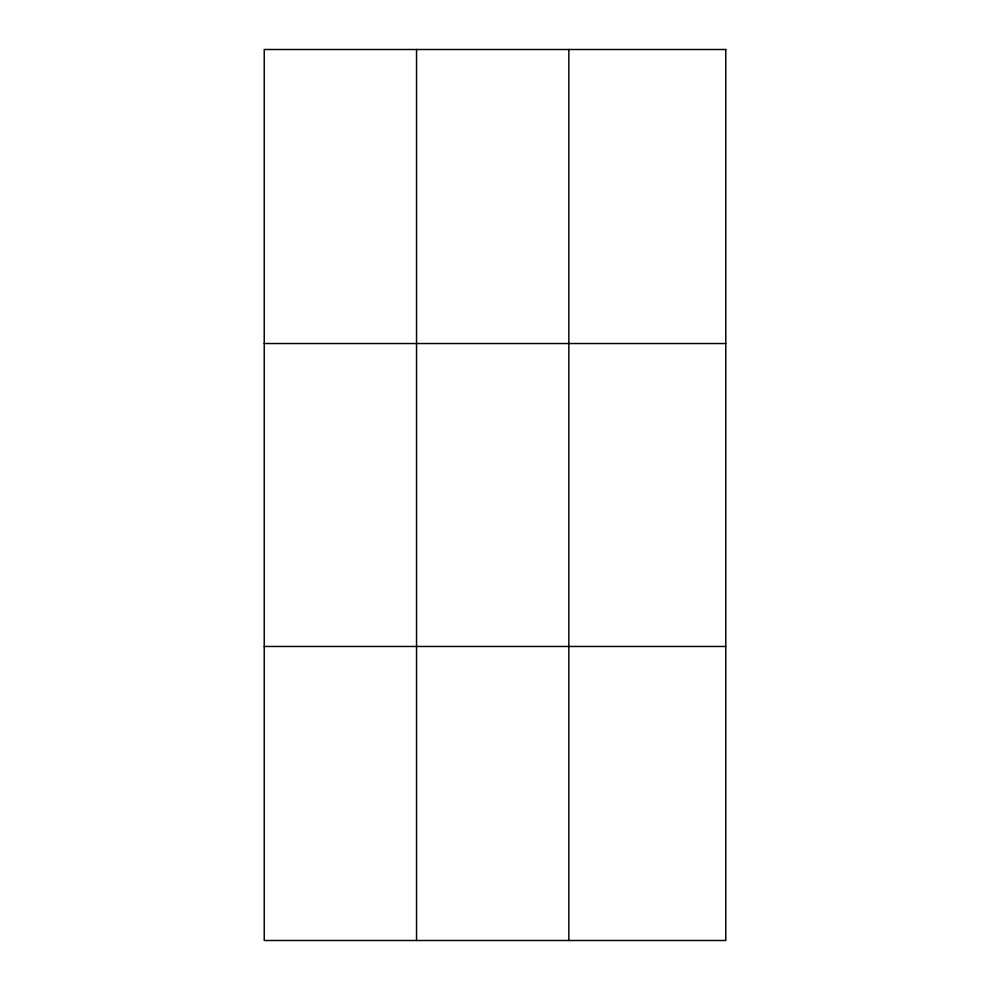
<?xml version="1.0" encoding="UTF-8"?>
<svg xmlns="http://www.w3.org/2000/svg" width="990" height="990" viewBox="0 0 990 990"><rect width="100%" height="100%" fill="white"/><g stroke="black" fill="none" stroke-linecap="round" stroke-linejoin="round"><path stroke-width="1.49" d="M416.543 940.5L416.543 49.5M568.842 940.5L568.842 49.5M264.231 343.53L725.769 343.53M264.231 646.47L725.769 646.47M725.769 49.5L725.769 940.5L264.231 940.5L264.231 49.5L725.769 49.5"/></g></svg>
